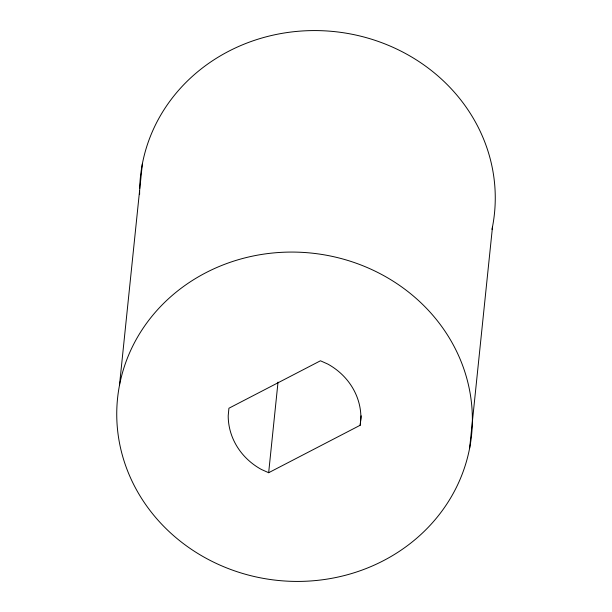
<?xml version="1.0" encoding="UTF-8"?>
<svg xmlns="http://www.w3.org/2000/svg" width="612" height="612" viewBox="0 0 612 612"><rect width="100%" height="100%" fill="white"/><g stroke="black" fill="none" stroke-linecap="round" stroke-linejoin="round"><path stroke-width="0.92" d="M360.193 425.256L360.904 417.797A66.402 61.391 5.9 0 0 327.787 364.063L320.451 360.782L228.919 408.235L228.207 415.701A66.402 61.391 5.9 0 0 261.324 469.427L268.66 472.716L360.193 425.256L361.164 415.816M119.47 385.392L142.359 163.894M268.66 472.716L278.024 382.102M469.641 448.106A177.954 164.529 5.9 0 0 233.906 261.064A177.954 164.529 5.9 0 0 180.119 541.069A177.954 164.529 5.9 0 0 469.641 448.106L492.53 226.608M139.674 188.626A177.954 164.529 5.9 0 1 336.661 31.847A177.954 164.529 5.9 0 1 491.987 229.332M139.635 194.287A177.954 164.529 5.9 0 1 139.635 190.539"/></g></svg>
